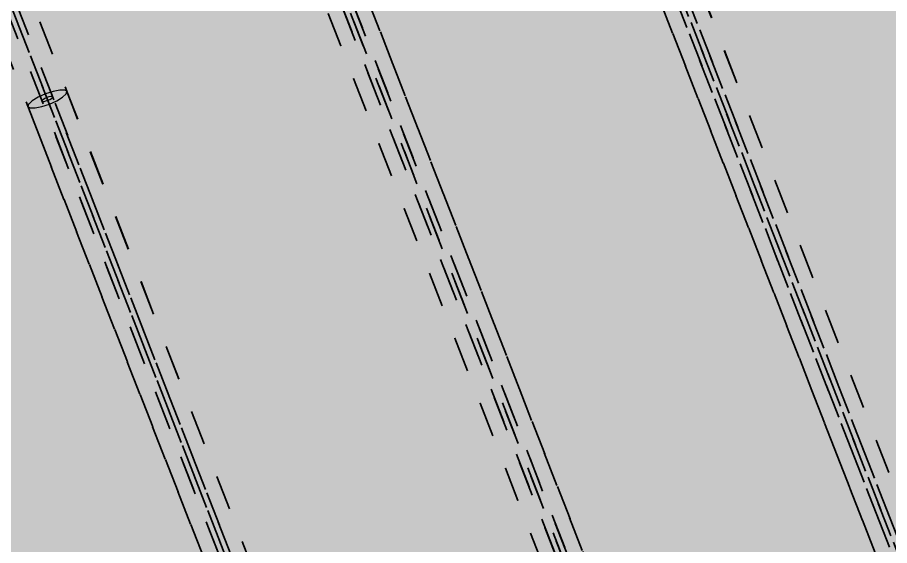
# Model space of a CAD drawing. Header units: metres. Extents: x 2688466 to 2688595, y 1221626 to 1221756.
# Drawn here: x 2688515.52 to 2688518.022, y 1221716.731 to 1221718.246 of the extents above; entities that cross this region are included whole.
import ezdxf

# ---------------------------------------------------------------- set-up
doc = ezdxf.new("R2010")
doc.units = ezdxf.units.M
doc.linetypes.add('AUSGEZOGEN', pattern=[0])
doc.linetypes.add('VERDECKT2_S2', pattern=[0.15, 0.1, -0.05])
doc.layers.add('Beton Ansicht', color=7, linetype='AUSGEZOGEN', lineweight=35)
doc.layers.add('Standard', color=7, linetype='AUSGEZOGEN', lineweight=13)

msp = doc.modelspace()

# ---------------------------------------------------------------- hatches: boundary and pattern name
at = {"layer": 'Standard', "linetype": 'AUSGEZOGEN', "lineweight": 13, "transparency": 33554559}
h = msp.add_hatch(color=7, dxfattribs=at)
h.set_gradient(color1=(199, 199, 199), color2=(199, 199, 199), one_color=1)
h.paths.add_polyline_path([(2688524.0481, 1221722.5136), (2688523.0204, 1221725.1523), (2688510.7203, 1221720.3619), (2688513.256, 1221713.851), (2688516.9486, 1221715.2891), (2688517.1695, 1221714.7219), (2688524.6588, 1221717.6386), (2688522.9298, 1221722.0782)], flags=0)

# ---------------------------------------------------------------- linework, layer by layer
at = {"layer": 'Beton Ansicht', "linetype": 'VERDECKT2_S2', "lineweight": 35, "transparency": 33554687}
for p, q in [((2688518.7515, 1221714.8947), (2688515.8792, 1221722.2698)), ((2688518.7041, 1221715.0605), (2688515.8998, 1221722.2611)), ((2688518.7451, 1221715.0765), (2688515.9408, 1221722.2771)), ((2688518.6333, 1221715.0329), (2688515.829, 1221722.2335)), ((2688518.6743, 1221715.0489), (2688515.87, 1221722.2495)), ((2688516.8604, 1221714.7905), (2688513.9881, 1221722.1656)), ((2688516.8578, 1221714.8414), (2688514.0087, 1221722.1569)), ((2688516.854, 1221714.9723), (2688514.0497, 1221722.1729)), ((2688516.8279, 1221714.8297), (2688513.9788, 1221722.1453)), ((2688516.7422, 1221714.9287), (2688513.9378, 1221722.1293)), ((2688517.8274, 1221714.7871), (2688514.9754, 1221722.1101)), ((2688517.1402, 1221716.717), (2688515.0369, 1221722.1174)), ((2688517.0694, 1221716.6894), (2688514.9661, 1221722.0899)), ((2688517.0992, 1221716.701), (2688514.9959, 1221722.1015)), ((2688517.0284, 1221716.6734), (2688514.9251, 1221722.0739)), ((2688519.4483, 1221713.1064), (2688517.1075, 1221719.1169)), ((2688518.5444, 1221712.9468), (2688516.2036, 1221718.9572)), ((2688518.7454, 1221715.0766), (2688517.3386, 1221718.6886)), ((2688519.3711, 1221713.2606), (2688517.2678, 1221718.661)), ((2688519.4009, 1221713.2722), (2688517.2976, 1221718.6726)), ((2688518.6702, 1221714.939), (2688517.2268, 1221718.6451)), ((2688517.8311, 1221714.9436), (2688516.4348, 1221718.529)), ((2688518.5418, 1221712.9976), (2688516.3938, 1221718.513)), ((2688518.512, 1221712.986), (2688516.364, 1221718.5014)), ((2688517.7715, 1221712.4518), (2688515.4307, 1221718.4622)), ((2688516.8543, 1221714.9724), (2688515.6619, 1221718.034)), ((2688517.6943, 1221712.6059), (2688515.5911, 1221718.0064)), ((2688517.7689, 1221712.5026), (2688515.6209, 1221718.018)), ((2688516.7791, 1221714.8348), (2688515.5501, 1221717.9904))]:
    msp.add_line(p, q, dxfattribs=at)
at = {"layer": 'Beton Ansicht', "linetype": 'VERDECKT2_S2', "lineweight": 25, "transparency": 33554687}
for p, q in [((2688517.0288, 1221716.6732), (2688516.323, 1221718.4854)), ((2688515.6222, 1221718.0339), (2688515.6004, 1221718.0267)), ((2688515.6416, 1221718.0378), (2688515.6222, 1221718.0339)), ((2688515.6552, 1221718.0378), (2688515.6416, 1221718.0378)), ((2688515.6555, 1221718.0378), (2688515.6552, 1221718.0378)), ((2688515.6615, 1221718.0342), (2688515.6555, 1221718.0378)), ((2688515.6598, 1221718.0268), (2688515.6619, 1221718.034)), ((2688515.5625, 1221718.007), (2688515.5522, 1221717.9976)), ((2688515.5791, 1221718.0171), (2688515.5625, 1221718.007)), ((2688515.5794, 1221718.0172), (2688515.5791, 1221718.0171)), ((2688515.6004, 1221718.0267), (2688515.5794, 1221718.0172)), ((2688515.5917, 1221718.0083), (2688515.5911, 1221718.0064)), ((2688515.5911, 1221718.0064), (2688515.5928, 1221718.0054)), ((2688515.5944, 1221718.0108), (2688515.5917, 1221718.0083)), ((2688515.5928, 1221718.0054), (2688515.5965, 1221718.0054)), ((2688515.5989, 1221718.0135), (2688515.5944, 1221718.0108)), ((2688515.5965, 1221718.0054), (2688515.6017, 1221718.0064)), ((2688515.6045, 1221718.0161), (2688515.5989, 1221718.0135)), ((2688515.6017, 1221718.0064), (2688515.6075, 1221718.0083)), ((2688515.6103, 1221718.018), (2688515.6045, 1221718.0161)), ((2688515.6075, 1221718.0083), (2688515.6131, 1221718.0109)), ((2688515.6155, 1221718.019), (2688515.6103, 1221718.018)), ((2688515.6116, 1221717.9977), (2688515.6326, 1221718.0072)), ((2688515.6131, 1221718.0109), (2688515.6176, 1221718.0136)), ((2688515.6192, 1221718.019), (2688515.6155, 1221718.019)), ((2688515.6176, 1221718.0136), (2688515.6204, 1221718.0161)), ((2688515.6209, 1221718.018), (2688515.6192, 1221718.019)), ((2688515.6204, 1221718.0161), (2688515.6209, 1221718.018)), ((2688515.6326, 1221718.0072), (2688515.6495, 1221718.0174)), ((2688515.6495, 1221718.0174), (2688515.6598, 1221718.0268)), ((2688515.5521, 1221717.9971), (2688515.5501, 1221717.9904)), ((2688515.5501, 1221717.9904), (2688515.5565, 1221717.9865)), ((2688515.5522, 1221717.9976), (2688515.5521, 1221717.9971)), ((2688515.5565, 1221717.9865), (2688515.5705, 1221717.9866)), ((2688515.5705, 1221717.9866), (2688515.5898, 1221717.9905)), ((2688515.5898, 1221717.9905), (2688515.6116, 1221717.9977))]:
    msp.add_line(p, q, dxfattribs=at)
at = {"layer": 'Beton Ansicht', "linetype": 'AUSGEZOGEN', "lineweight": 35, "transparency": 33554687}
msp.add_line((2688515.6619, 1221718.034), (2688515.6615, 1221718.0342), dxfattribs=at)

doc.saveas('drawing.dxf')
